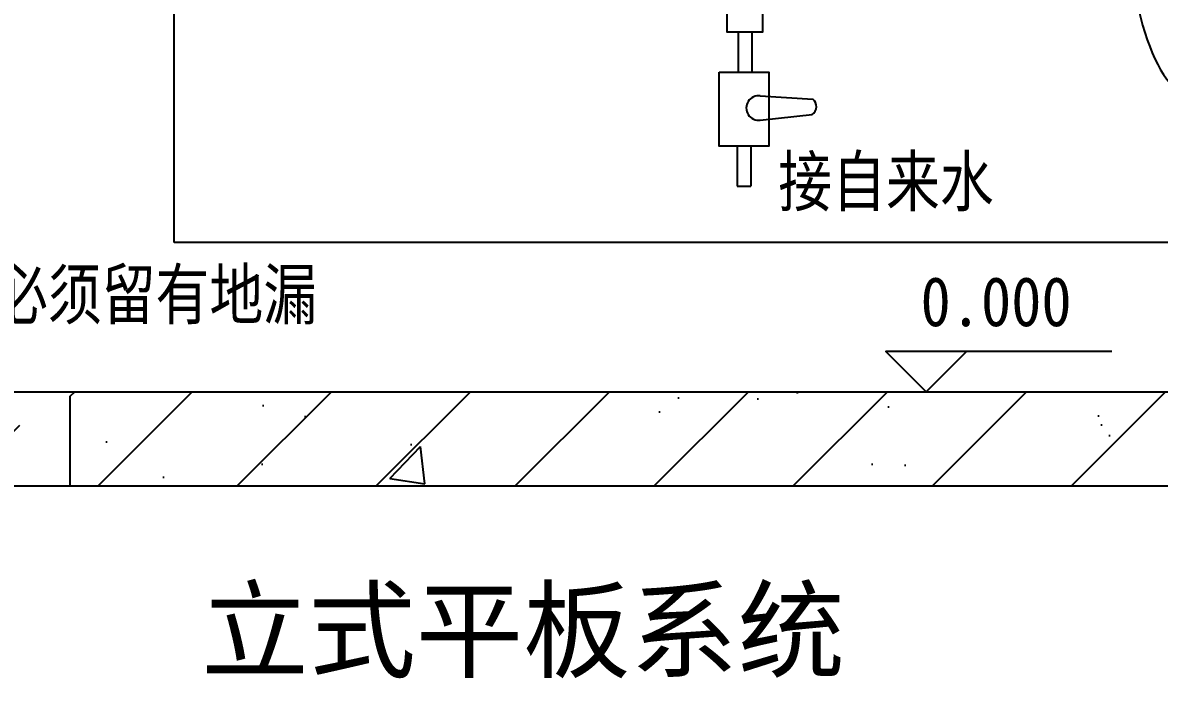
# Model space of a CAD drawing. Extents: x 27938 to 1507990, y 110129 to 923079.
# Drawn here: x 549727 to 560131, y 441036 to 447037 of the extents above; entities that cross this region are included whole.
import ezdxf

# ---------------------------------------------------------------- set-up
doc = ezdxf.new("R2010")
doc.units = 0
doc.header["$LTSCALE"] = 1000
doc.header["$MEASUREMENT"] = 0
doc.linetypes.add('DASH', pattern=[0.35, 0.25, -0.1])
for name, color, linetype in [('AXIS', 3, 'Continuous'), ('TWT_TEXT', 7, 'Continuous'), ('太阳能', 252, 'Continuous'), ('实线层', 7, 'Continuous')]:
    doc.layers.add(name, color=color, linetype=linetype)
doc.layers.add('文字层', color=7, linetype='Continuous', lineweight=9)
doc.styles.add('_TWT_DIM', font='', dxfattribs={"width": 0.8, "height": 3.5})
doc.styles.get("Standard").update_dxf_attribs({"font": 'gbenor.shx', "bigfont": 'gbcbig.shx'})
doc.styles.get('_TWT_DIM').set_extended_font_data('FangSong_GB2312')

msp = doc.modelspace()

# ---------------------------------------------------------------- hatches: boundary and pattern name
at = {"layer": '实线层', "lineweight": -2}
h = msp.add_hatch(dxfattribs=at)
h.set_pattern_fill('钢筋混凝土', color=256, scale=360)
h.set_pattern_definition([(45, (382031, 355869.1), (-636.396, 636.396), []), (50, (382031, 355869), (2582.137, -225.908), [270, -2970]), (355, (382031, 355869), (-499.505, 2707.89), [216, -2376]), (100.4514, (382246.2, 355850.3), (2082.634, 2481.982), [229.465, -2524.11]), (46.1842, (382031, 356589), (3842.07, -595.87), [405, -4455]), (96.6356, (382351.2, 356539.4), (3364.786, 3506.824), [344.2, -3786.17]), (351.1842, (382031, 356589), (3364.78, 3506.83), [324, -3564]), (21, (382391, 356409), (2148.865, -1449.428), [270, -2970]), (326, (382391, 356409), (875.935, 2610.54), [216, -2376]), (71.4514, (382570, 356288.3), (3024.8, 1161.11), [229.465, -2524.11]), (37.5, (382031, 355869.1), (43.7755, 1198.418), [0, -2347.2, 0, -2412, 0, -2385]), (7.5, (382031, 355869.1), (947.05, 1419.882), [0, -1375.2, 0, -2293.2, 0, -909]), (327.5, (381228.2, 355869.1), (1921.761, -81.1975), [0, -900, 0, -2808, 0, -3726]), (317.5, (380868.2, 355869.1), (2099.47, 360.378), [0, -1170, 0, -1864.8, 0, -2646])])
h.paths.add_polyline_path([(549699.1, 443614.6), (549654.8, 443658.5), (548240.5, 443658.5), (548240.5, 442793.1), (549699.1, 442793.1)])
h.paths.add_polyline_path([(550202.5, 443658.5), (550158.2, 443614.6), (550158.2, 442793.1), (561737, 442793.1), (561737, 443658.5)])

# ---------------------------------------------------------------- linework, layer by layer
at = {"color": 0, "linetype": 'ByBlock', "lineweight": -3, "ltscale": 0.3}
msp.add_lwpolyline([(548240.5, 443658.5), (561737, 443658.5), (561737, 442793.1), (548240.5, 442793.1)], dxfattribs=at)
at = {"layer": 'AXIS', "color": 0, "lineweight": -3}
msp.add_lwpolyline([(559696.6, 444028), (557626.9, 444028), (557996.4, 443658.5), (558365.9, 444028)], dxfattribs=at)
at = {"layer": '太阳能', "color": 0, "linetype": 'ByBlock', "lineweight": -3, "ltscale": 100}
for p, q in [((556275.5, 446949.6), (556275.5, 446583.6)), ((556399.7, 446949.6), (556399.7, 446583.6)), ((556478.5, 446367), (556959.5, 446338.3)), ((556478.5, 446146.1), (556953.5, 446196.1)), ((556267.7, 445906.5), (556267.7, 445540.6)), ((556392, 445906.5), (556392, 445540.6)), ((556267.7, 445540.6), (556392, 445540.6))]:
    msp.add_line(p, q, dxfattribs=at)
at = {"layer": '太阳能', "color": 0, "linetype": 'DASH', "lineweight": -3, "ltscale": 400}
msp.add_lwpolyline([(551111.4, 454059.9), (561737, 454059.9), (561737, 445024.2), (551111.4, 445024.2)], close=True, dxfattribs=at)
at = {"layer": '太阳能', "color": 0, "linetype": 'ByBlock', "lineweight": -3, "ltscale": 100}
msp.add_lwpolyline([(556174.3, 447533.7), (556174.3, 447708.8), (556498.1, 447708.8), (556498.1, 446949.6), (556174.3, 446949.6), (556174.3, 447124.7)], dxfattribs=at)
msp.add_lwpolyline([(556101.6, 446583.6), (556555.4, 446583.6), (556555.4, 445906.5), (556101.6, 445906.5)], close=True, dxfattribs=at)
for centre, radius, start, end in [((556461.6, 446256.5), 111.8, 81.29072, 278.70928), ((556905.1, 446269.4), 87.8, 303.51362, 51.6911)]:
    msp.add_arc(centre, radius, start, end, dxfattribs=at)
at = {"layer": '太阳能', "color": 0, "linetype": 'ByBlock', "lineweight": -3, "ltscale": 100, "extrusion": (0, 0, -1)}
msp.add_ellipse((560457.7, 448336.9), major_axis=(-13.4, -1970.8), ratio=0.3224906, dxfattribs=at)
at = {"layer": '实线层', "lineweight": -2, "ltscale": 3}
msp.add_lwpolyline([(550202.5, 443658.5), (550158.2, 443614.6), (550158.2, 442793.1)], dxfattribs=at)

# ---------------------------------------------------------------- texts
at = {"layer": 'TWT_TEXT', "color": 0, "style": '_TWT_DIM', "width": 0.9}
msp.add_text('0.000', height=451.72, dxfattribs=at).set_placement((557945.5, 444259.2))
at = {"layer": 'TWT_TEXT', "color": 0, "insert": (548477.8, 444776.4), "char_height": 451.721, "width": 5381.35, "attachment_point": 1, "style": '_TWT_DIM'}
msp.add_mtext('{\\fFangSong|b0|i0|c134|p49;此处必须留有地漏}', dxfattribs=at)
at = {"layer": '太阳能', "color": 0, "linetype": 'ByBlock', "lineweight": -3, "ltscale": 100, "insert": (556643.1, 445811.2), "char_height": 451.721, "width": 3489.128, "attachment_point": 1, "style": '_TWT_DIM'}
msp.add_mtext('{\\fFangSong|b0|i0|c134|p49;接自来水}', dxfattribs=at)
at = {"layer": '文字层', "color": 7, "lineweight": -2, "insert": (551361, 441836.2), "char_height": 720, "width": 7703.946, "attachment_point": 1}
msp.add_mtext('{\\fFangSong|b0|i0|c134|p49;立式平板系统}', dxfattribs=at)

doc.saveas('drawing.dxf')
